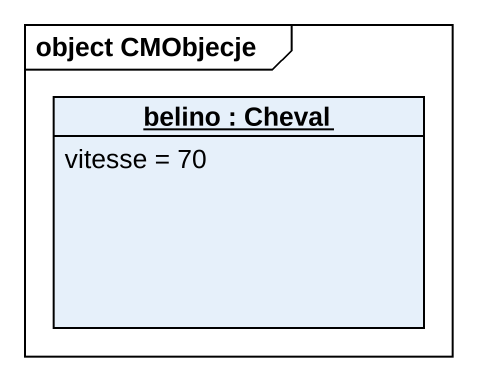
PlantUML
@startuml
mainframe object CMObjecje
hide circle
hide empty members
object "belino : Cheval" as belino {
  vitesse = 70
}
@enduml
